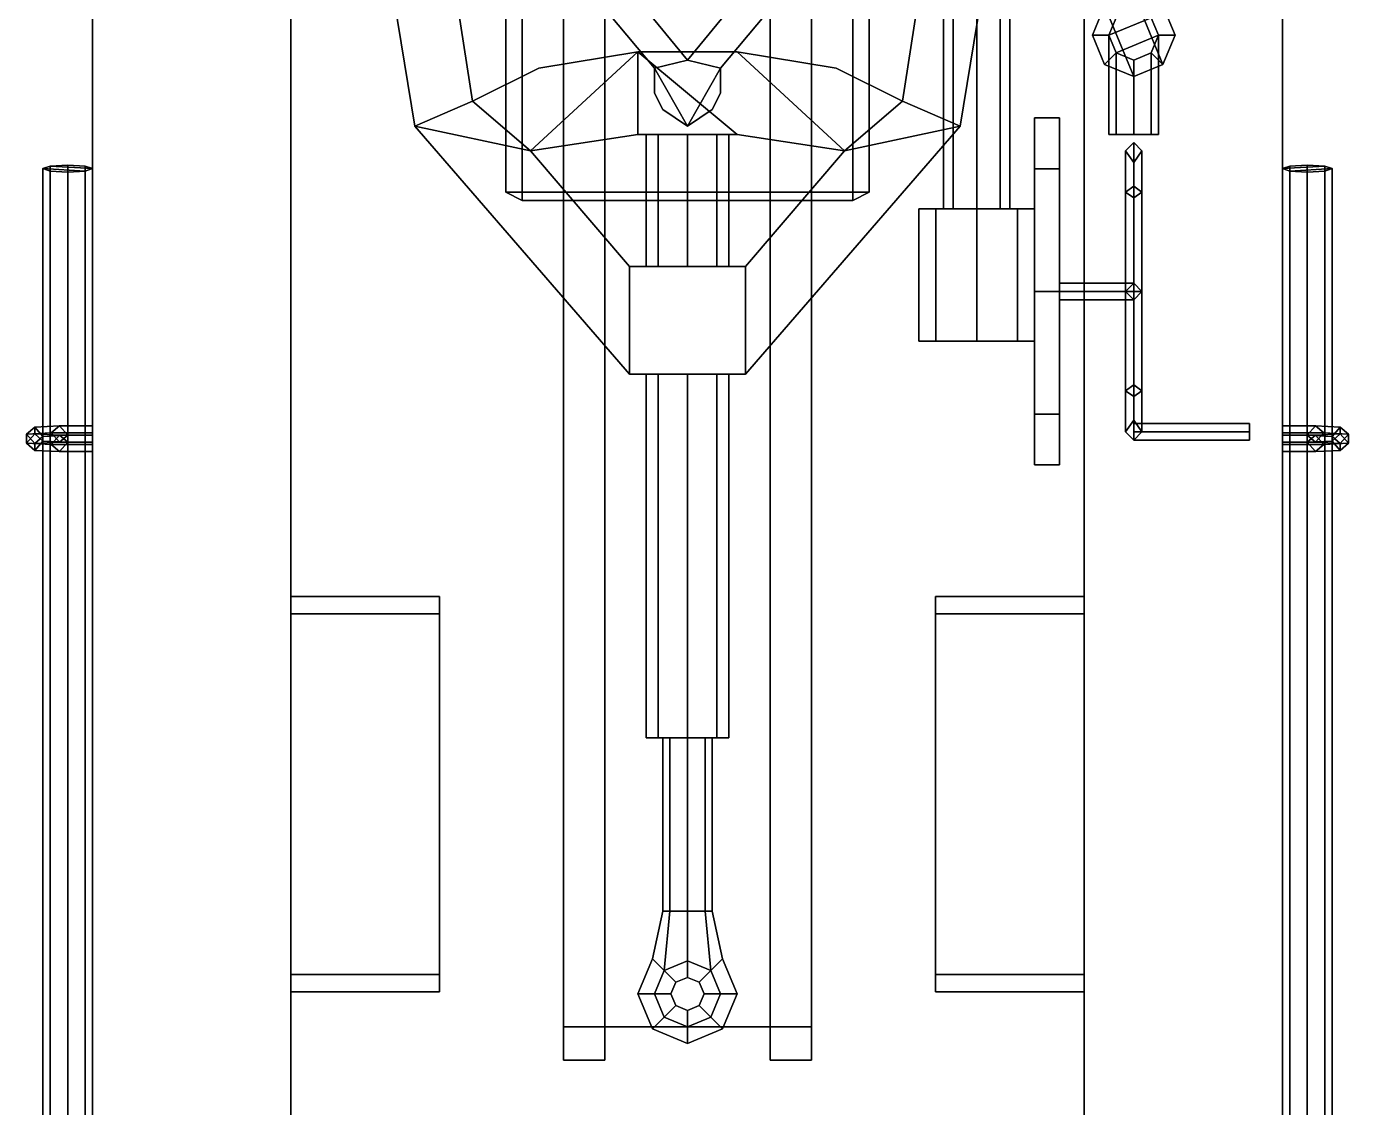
# Model space of a CAD drawing. Header units: millimetres. Extents: x -1.4 to 1.4, y -4.7 to 34.3.
# Drawn here: x -0.8 to 0.8, y -2.298 to -0.989 of the extents above; entities that cross this region are included whole.
import ezdxf

# ---------------------------------------------------------------- set-up
doc = ezdxf.new("R2010")
doc.units = ezdxf.units.MM
for name, color, linetype in [('barrel', 1, 'Continuous'), ('limber', 2, 'Continuous'), ('sleeve', 5, 'Continuous'), ('trail1', 6, 'Continuous'), ('trail2', 6, 'Continuous'), ('turret', 2, 'Continuous')]:
    doc.layers.add(name, color=color, linetype=linetype)

msp = doc.modelspace()

# ---------------------------------------------------------------- linework, layer by layer
at = {"layer": 'barrel'}
for points in [[(-0.22, -0.79, 1.35), (-0.22, -1.19, 1.35), (-0.22, -1.19, 1.71), (-0.22, -0.79, 1.71)], [(-0.2, -0.79, 1.33), (-0.2, -1.19, 1.33), (-0.22, -1.19, 1.35), (-0.22, -0.79, 1.35)], [(-0.22, -0.79, 1.71), (-0.22, -1.19, 1.71), (-0.2, -1.19, 1.73), (-0.2, -0.79, 1.73)], [(0.2, -0.79, 1.33), (0.2, -1.19, 1.33), (-0.2, -1.19, 1.33), (-0.2, -0.79, 1.33)], [(-0.2, -0.79, 1.73), (-0.2, -1.19, 1.73), (0.2, -1.19, 1.73), (0.2, -0.79, 1.73)], [(0.22, -0.79, 1.35), (0.22, -1.19, 1.35), (0.2, -1.19, 1.33), (0.2, -0.79, 1.33)], [(0.2, -0.79, 1.73), (0.2, -1.19, 1.73), (0.22, -1.19, 1.71), (0.22, -0.79, 1.71)], [(0.22, -0.79, 1.71), (0.22, -1.19, 1.71), (0.22, -1.19, 1.35), (0.22, -0.79, 1.35)], [(-0.22, -1.19, 1.71), (-0.2, -1.2, 1.71), (-0.2, -1.19, 1.73)], [(-0.22, -1.19, 1.71), (-0.22, -1.19, 1.35), (-0.2, -1.2, 1.35), (-0.2, -1.2, 1.71)], [(-0.22, -1.19, 1.35), (-0.2, -1.19, 1.33), (-0.2, -1.19, 1.33), (-0.2, -1.2, 1.35)], [(0.2, -1.19, 1.33), (0.2, -1.2, 1.35), (-0.2, -1.2, 1.35), (-0.2, -1.19, 1.33)], [(-0.2, -1.19, 1.73), (-0.2, -1.2, 1.71), (0.2, -1.2, 1.71), (0.2, -1.19, 1.73)], [(-0.2, -1.2, 1.71), (-0.2, -1.2, 1.35), (0.2, -1.2, 1.35), (0.2, -1.2, 1.71)], [(0.2, -1.2, 1.71), (0.2, -1.2, 1.35), (0.22, -1.19, 1.35), (0.22, -1.19, 1.71)], [(0.2, -1.2, 1.35), (0.2, -1.19, 1.33), (0.2, -1.19, 1.33), (0.22, -1.19, 1.35)], [(0.2, -1.19, 1.73), (0.2, -1.2, 1.71), (0.22, -1.19, 1.71), (0.2, -1.19, 1.73)]]:
    msp.add_3dface(points, dxfattribs=at)
at = {"layer": 'limber'}
for points in [[(-0.33, -1.11, 0.85), (-0.33, -1.11, 1), (-0.43, -0.5, 1), (-0.43, -0.5, 0.85)], [(-0.43, -0.5, 1), (-0.33, -1.11, 1), (-0.26, -1.08, 1), (-0.35, -0.5, 1)], [(-0.35, -0.5, 0.85), (-0.26, -1.08, 0.85), (-0.33, -1.11, 0.85), (-0.43, -0.5, 0.85)], [(-0.35, -0.5, 1), (-0.26, -1.08, 1), (-0.26, -1.08, 0.85), (-0.35, -0.5, 0.85)], [(0.35, -0.5, 1), (0.26, -1.08, 1), (0.33, -1.11, 1), (0.43, -0.5, 1)], [(0.43, -0.5, 0.85), (0.33, -1.11, 0.85), (0.26, -1.08, 0.85), (0.35, -0.5, 0.85)], [(0.35, -0.5, 0.85), (0.26, -1.08, 0.85), (0.26, -1.08, 1), (0.35, -0.5, 1)], [(0.33, -1.11, 1), (0.33, -1.11, 0.85), (0.43, -0.5, 0.85), (0.43, -0.5, 1)], [(-0.37, -0.58, 1), (0, -1.03, 1), (-0.04, -1.04, 1), (-0.4, -0.61, 1)], [(-0.4, -0.61, 1.05), (-0.04, -1.04, 1.05), (0, -1.03, 1.05), (-0.37, -0.58, 1.05)], [(-0.37, -0.58, 1.05), (0, -1.03, 1.05), (0, -1.03, 1), (-0.37, -0.58, 1)], [(0.37, -0.58, 1.05), (0, -1.03, 1.05), (0.04, -1.04, 1.05), (0.4, -0.61, 1.05)], [(0.37, -0.58, 1), (0, -1.03, 1), (0, -1.03, 1.05), (0.37, -0.58, 1.05)], [(0.4, -0.61, 1), (0.04, -1.04, 1), (0, -1.03, 1), (0.37, -0.58, 1)], [(-0.04, -1.04, 1), (-0.04, -1.04, 1.05), (-0.4, -0.61, 1.05), (-0.4, -0.61, 1)], [(0.04, -1.04, 1.05), (0.04, -1.04, 1), (0.4, -0.61, 1), (0.4, -0.61, 1.05)], [(-0.26, -1.08, 1), (-0.19, -1.14, 1), (-0.06, -1.02, 1), (-0.18, -1.04, 1)], [(-0.18, -1.04, 0.85), (-0.06, -1.02, 0.85), (-0.19, -1.14, 0.85), (-0.26, -1.08, 0.85)], [(-0.06, -1.02, 0.85), (-0.06, -1.02, 1), (-0.19, -1.14, 1), (-0.19, -1.14, 0.85)], [(-0.06, -1.02, 0.85), (-0.06, -1.12, 0.85), (-0.06, -1.12, 0.85), (-0.19, -1.14, 0.85)], [(-0.19, -1.14, 1), (-0.06, -1.12, 1), (-0.06, -1.12, 1), (-0.06, -1.02, 1)], [(-0.19, -1.14, 0.85), (-0.19, -1.14, 1), (-0.06, -1.02, 1), (-0.06, -1.02, 0.85)], [(-0.18, -1.04, 1), (-0.06, -1.02, 1), (-0.06, -1.02, 0.85), (-0.18, -1.04, 0.85)], [(0.06, -1.02, 1), (-0.06, -1.02, 1), (0.06, -1.12, 1), (0.19, -1.14, 1)], [(0.19, -1.14, 0.85), (0.06, -1.12, 0.85), (-0.06, -1.02, 0.85), (0.06, -1.02, 0.85)], [(0.06, -1.02, 0.85), (-0.06, -1.02, 0.85), (-0.06, -1.02, 1), (0.06, -1.02, 1)], [(-0.06, -1.02, 1), (-0.06, -1.02, 0.85), (0.06, -1.12, 0.85), (0.06, -1.12, 1)], [(0.06, -1.12, 1), (0.06, -1.12, 0.85), (-0.06, -1.02, 0.85), (-0.06, -1.02, 1)], [(0.06, -1.12, 0.85), (-0.06, -1.12, 0.85), (-0.06, -1.02, 0.85)], [(-0.06, -1.02, 1), (-0.06, -1.02, 1), (-0.06, -1.12, 1), (0.06, -1.12, 1)], [(0.19, -1.14, 1), (0.19, -1.14, 0.85), (0.06, -1.02, 0.85), (0.06, -1.02, 1)], [(0.18, -1.04, 1), (0.06, -1.02, 1), (0.19, -1.14, 1), (0.26, -1.08, 1)], [(0.06, -1.02, 1), (0.06, -1.02, 0.85), (0.19, -1.14, 0.85), (0.19, -1.14, 1)], [(0.26, -1.08, 0.85), (0.19, -1.14, 0.85), (0.06, -1.02, 0.85), (0.18, -1.04, 0.85)], [(0.18, -1.04, 0.85), (0.06, -1.02, 0.85), (0.06, -1.02, 1), (0.18, -1.04, 1)], [(-0.04, -1.04, 1.05), (0, -1.11, 1.05), (0.04, -1.04, 1.05), (0, -1.03, 1.05)], [(-0.26, -1.08, 0.85), (-0.26, -1.08, 1), (-0.18, -1.04, 1), (-0.18, -1.04, 0.85)], [(-0.04, -1.07, 1), (-0.04, -1.07, 1.05), (-0.04, -1.04, 1.05), (-0.04, -1.04, 1)], [(-0.04, -1.07, 1.05), (-0.03, -1.09, 1.05), (0, -1.11, 1.05), (-0.04, -1.04, 1.05)], [(0.04, -1.04, 1.05), (0, -1.11, 1.05), (0.03, -1.09, 1.05), (0.04, -1.07, 1.05)], [(0.04, -1.07, 1.05), (0.04, -1.07, 1), (0.04, -1.04, 1), (0.04, -1.04, 1.05)], [(0.26, -1.08, 1), (0.26, -1.08, 0.85), (0.18, -1.04, 0.85), (0.18, -1.04, 1)], [(-0.03, -1.09, 1), (-0.03, -1.09, 1.05), (-0.04, -1.07, 1.05), (-0.04, -1.07, 1)], [(0.03, -1.09, 1.05), (0.03, -1.09, 1), (0.04, -1.07, 1), (0.04, -1.07, 1.05)], [(-0.26, -1.08, 0.85), (-0.26, -1.08, 1), (-0.33, -1.11, 1), (-0.33, -1.11, 0.85)], [(-0.33, -1.11, 0.85), (-0.33, -1.11, 1), (-0.26, -1.08, 1), (-0.26, -1.08, 0.85)], [(-0.26, -1.08, 0.85), (-0.19, -1.14, 0.85), (-0.33, -1.11, 0.85)], [(-0.33, -1.11, 1), (-0.33, -1.11, 1), (-0.19, -1.14, 1), (-0.26, -1.08, 1)], [(0.26, -1.08, 1), (0.19, -1.14, 1), (0.33, -1.11, 1)], [(0.33, -1.11, 0.85), (0.33, -1.11, 0.85), (0.19, -1.14, 0.85), (0.26, -1.08, 0.85)], [(0, -1.11, 1), (0, -1.11, 1.05), (-0.03, -1.09, 1.05), (-0.03, -1.09, 1)], [(0, -1.11, 1.05), (0, -1.11, 1), (0.03, -1.09, 1), (0.03, -1.09, 1.05)], [(-0.19, -1.14, 0.85), (-0.07, -1.28, 0.85), (-0.07, -1.41, 0.85), (-0.33, -1.11, 0.85)], [(-0.33, -1.11, 1), (-0.07, -1.41, 1), (-0.07, -1.28, 1), (-0.19, -1.14, 1)], [(-0.07, -1.41, 0.85), (-0.07, -1.41, 1), (-0.33, -1.11, 1), (-0.33, -1.11, 0.85)], [(0.33, -1.11, 0.85), (0.07, -1.41, 0.85), (0.07, -1.28, 0.85), (0.19, -1.14, 0.85)], [(0.07, -1.41, 1), (0.07, -1.41, 0.85), (0.33, -1.11, 0.85), (0.33, -1.11, 1)], [(0.19, -1.14, 1), (0.07, -1.28, 1), (0.07, -1.41, 1), (0.33, -1.11, 1)], [(-0.06, -1.12, 0.85), (-0.06, -1.12, 1), (-0.19, -1.14, 1), (-0.19, -1.14, 0.85)], [(-0.06, -1.12, 1), (-0.06, -1.12, 0.85), (0.06, -1.12, 0.85), (0.06, -1.12, 1)], [(-0.0354, -1.12, 0.9654), (-0.05, -1.12, 0.93), (-0.05, -1.28, 0.93), (-0.0354, -1.28, 0.9654)], [(-0.05, -1.12, 0.93), (-0.0354, -1.12, 0.8946), (-0.0354, -1.28, 0.8946), (-0.05, -1.28, 0.93)], [(0, -1.12, 0.98), (-0.0354, -1.12, 0.9654), (-0.0354, -1.28, 0.9654), (0, -1.28, 0.98)], [(-0.0354, -1.12, 0.8946), (0, -1.12, 0.88), (0, -1.28, 0.88), (-0.0354, -1.28, 0.8946)], [(0, -1.12, 0.88), (0.0354, -1.12, 0.8946), (0.0354, -1.28, 0.8946), (0, -1.28, 0.88)], [(0.0354, -1.12, 0.9654), (0, -1.12, 0.98), (0, -1.28, 0.98), (0.0354, -1.28, 0.9654)], [(0.0354, -1.12, 0.8946), (0.05, -1.12, 0.93), (0.05, -1.28, 0.93), (0.0354, -1.28, 0.8946)], [(0.05, -1.12, 0.93), (0.0354, -1.12, 0.9654), (0.0354, -1.28, 0.9654), (0.05, -1.28, 0.93)], [(0.06, -1.12, 1), (0.06, -1.12, 0.85), (0.19, -1.14, 0.85), (0.19, -1.14, 1)], [(-0.19, -1.14, 1), (-0.07, -1.28, 1), (-0.07, -1.28, 0.85), (-0.19, -1.14, 0.85)], [(0.19, -1.14, 0.85), (0.07, -1.28, 0.85), (0.07, -1.28, 1), (0.19, -1.14, 1)], [(-0.07, -1.41, 1), (0.07, -1.41, 1), (0.07, -1.28, 1), (-0.07, -1.28, 1)], [(-0.07, -1.28, 1), (0.07, -1.28, 1), (0.07, -1.28, 0.85), (-0.07, -1.28, 0.85)], [(-0.07, -1.28, 0.85), (0.07, -1.28, 0.85), (0.07, -1.41, 0.85), (-0.07, -1.41, 0.85)], [(0.07, -1.41, 0.85), (0.07, -1.41, 1), (-0.07, -1.41, 1), (-0.07, -1.41, 0.85)], [(-0.0354, -1.41, 0.9654), (-0.05, -1.41, 0.93), (-0.05, -1.85, 0.93), (-0.0354, -1.85, 0.9654)], [(-0.05, -1.41, 0.93), (-0.0354, -1.41, 0.8946), (-0.0354, -1.85, 0.8946), (-0.05, -1.85, 0.93)], [(0, -1.41, 0.98), (-0.0354, -1.41, 0.9654), (-0.0354, -1.85, 0.9654), (0, -1.85, 0.98)], [(-0.0354, -1.41, 0.8946), (0, -1.41, 0.88), (0, -1.85, 0.88), (-0.0354, -1.85, 0.8946)], [(0, -1.41, 0.88), (0.0354, -1.41, 0.8946), (0.0354, -1.85, 0.8946), (0, -1.85, 0.88)], [(0.0354, -1.41, 0.9654), (0, -1.41, 0.98), (0, -1.85, 0.98), (0.0354, -1.85, 0.9654)], [(0.0354, -1.41, 0.8946), (0.05, -1.41, 0.93), (0.05, -1.85, 0.93), (0.0354, -1.85, 0.8946)], [(0.05, -1.41, 0.93), (0.0354, -1.41, 0.9654), (0.0354, -1.85, 0.9654), (0.05, -1.85, 0.93)], [(-0.0212, -1.85, 0.9512), (-0.03, -1.85, 0.93), (-0.03, -2.06, 0.93), (-0.0212, -2.06, 0.9512)], [(-0.03, -1.85, 0.93), (-0.0212, -1.85, 0.9088), (-0.0212, -2.06, 0.9088), (-0.03, -2.06, 0.93)], [(0, -1.85, 0.96), (-0.0212, -1.85, 0.9512), (-0.0212, -2.06, 0.9512), (0, -2.06, 0.96)], [(-0.0212, -1.85, 0.9088), (0, -1.85, 0.9), (0, -2.06, 0.9), (-0.0212, -2.06, 0.9088)], [(0, -1.85, 0.9), (0.0212, -1.85, 0.9088), (0.0212, -2.06, 0.9088), (0, -2.06, 0.9)], [(0.0212, -1.85, 0.9512), (0, -1.85, 0.96), (0, -2.06, 0.96), (0.0212, -2.06, 0.9512)], [(0.0212, -1.85, 0.9088), (0.03, -1.85, 0.93), (0.03, -2.06, 0.93), (0.0212, -2.06, 0.9088)], [(0.03, -1.85, 0.93), (0.0212, -1.85, 0.9512), (0.0212, -2.06, 0.9512), (0.03, -2.06, 0.93)], [(-0.03, -2.06, 0.93), (-0.0212, -2.06, 0.9088), (-0.0283, -2.1317, 0.91), (-0.0424, -2.1176, 0.93)], [(-0.0212, -2.06, 0.9512), (-0.03, -2.06, 0.93), (-0.0424, -2.1176, 0.93), (-0.0283, -2.1317, 0.95)], [(-0.0212, -2.06, 0.9088), (0, -2.06, 0.9), (0, -2.12, 0.91), (-0.0283, -2.1317, 0.91)], [(-0.0283, -2.1317, 0.95), (0, -2.12, 0.95), (0, -2.06, 0.96), (-0.0212, -2.06, 0.9512)], [(0, -2.06, 0.9), (0.0212, -2.06, 0.9088), (0.0283, -2.1317, 0.91), (0, -2.12, 0.91)], [(0, -2.12, 0.95), (0.0283, -2.1317, 0.95), (0.0212, -2.06, 0.9512), (0, -2.06, 0.96)], [(0.0424, -2.1176, 0.93), (0.0283, -2.1317, 0.91), (0.0212, -2.06, 0.9088), (0.03, -2.06, 0.93)], [(0.0283, -2.1317, 0.95), (0.0424, -2.1176, 0.93), (0.03, -2.06, 0.93), (0.0212, -2.06, 0.9512)], [(-0.0283, -2.1317, 0.95), (-0.0424, -2.1176, 0.93), (-0.06, -2.16, 0.93), (-0.04, -2.16, 0.95)], [(-0.0424, -2.1176, 0.93), (-0.0283, -2.1317, 0.91), (-0.04, -2.16, 0.91), (-0.06, -2.16, 0.93)], [(0, -2.12, 0.91), (0, -2.14, 0.93), (-0.0141, -2.1459, 0.93), (-0.0283, -2.1317, 0.91)], [(0, -2.14, 0.93), (0, -2.12, 0.95), (-0.0283, -2.1317, 0.95), (-0.0141, -2.1459, 0.93)], [(0.0283, -2.1317, 0.91), (0.0141, -2.1459, 0.93), (0, -2.14, 0.93), (0, -2.12, 0.91)], [(0.0141, -2.1459, 0.93), (0.0283, -2.1317, 0.95), (0, -2.12, 0.95), (0, -2.14, 0.93)], [(0.04, -2.16, 0.95), (0.06, -2.16, 0.93), (0.0424, -2.1176, 0.93), (0.0283, -2.1317, 0.95)], [(0.06, -2.16, 0.93), (0.04, -2.16, 0.91), (0.0283, -2.1317, 0.91), (0.0424, -2.1176, 0.93)], [(-0.0283, -2.1317, 0.91), (-0.0141, -2.1459, 0.93), (-0.02, -2.16, 0.93), (-0.04, -2.16, 0.91)], [(-0.0141, -2.1459, 0.93), (-0.0283, -2.1317, 0.95), (-0.04, -2.16, 0.95), (-0.02, -2.16, 0.93)], [(0.04, -2.16, 0.91), (0.02, -2.16, 0.93), (0.0141, -2.1459, 0.93), (0.0283, -2.1317, 0.91)], [(0.02, -2.16, 0.93), (0.04, -2.16, 0.95), (0.0283, -2.1317, 0.95), (0.0141, -2.1459, 0.93)], [(-0.04, -2.16, 0.95), (-0.06, -2.16, 0.93), (-0.0424, -2.2024, 0.93), (-0.0283, -2.1883, 0.95)], [(-0.06, -2.16, 0.93), (-0.04, -2.16, 0.91), (-0.0283, -2.1883, 0.91), (-0.0424, -2.2024, 0.93)], [(-0.04, -2.16, 0.91), (-0.02, -2.16, 0.93), (-0.0141, -2.1741, 0.93), (-0.0283, -2.1883, 0.91)], [(-0.02, -2.16, 0.93), (-0.04, -2.16, 0.95), (-0.0283, -2.1883, 0.95), (-0.0141, -2.1741, 0.93)], [(0.0283, -2.1883, 0.91), (0.0141, -2.1741, 0.93), (0.02, -2.16, 0.93), (0.04, -2.16, 0.91)], [(0.0141, -2.1741, 0.93), (0.0283, -2.1883, 0.95), (0.04, -2.16, 0.95), (0.02, -2.16, 0.93)], [(0.0283, -2.1883, 0.95), (0.0424, -2.2024, 0.93), (0.06, -2.16, 0.93), (0.04, -2.16, 0.95)], [(0.0424, -2.2024, 0.93), (0.0283, -2.1883, 0.91), (0.04, -2.16, 0.91), (0.06, -2.16, 0.93)], [(-0.0283, -2.1883, 0.91), (-0.0141, -2.1741, 0.93), (0, -2.18, 0.93), (0, -2.2, 0.91)], [(-0.0141, -2.1741, 0.93), (-0.0283, -2.1883, 0.95), (0, -2.2, 0.95), (0, -2.18, 0.93)], [(0, -2.2, 0.91), (0, -2.18, 0.93), (0.0141, -2.1741, 0.93), (0.0283, -2.1883, 0.91)], [(0, -2.18, 0.93), (0, -2.2, 0.95), (0.0283, -2.1883, 0.95), (0.0141, -2.1741, 0.93)], [(-0.0283, -2.1883, 0.95), (-0.0424, -2.2024, 0.93), (0, -2.22, 0.93), (0, -2.2, 0.95)], [(-0.0424, -2.2024, 0.93), (-0.0283, -2.1883, 0.91), (0, -2.2, 0.91), (0, -2.22, 0.93)], [(0, -2.2, 0.95), (0, -2.22, 0.93), (0.0424, -2.2024, 0.93), (0.0283, -2.1883, 0.95)], [(0, -2.22, 0.93), (0, -2.2, 0.91), (0.0283, -2.1883, 0.91), (0.0424, -2.2024, 0.93)]]:
    msp.add_3dface(points, dxfattribs=at)
at = {"layer": 'sleeve'}
for points in [[(-0.15, -0.47, 1.06), (-0.15, -2.2, 1.06), (-0.15, -2.2, 1.11), (-0.15, -0.47, 1.11)], [(0.15, -0.47, 1.06), (0.15, -2.2, 1.06), (-0.15, -2.2, 1.06), (-0.15, -0.47, 1.06)], [(-0.15, -0.47, 1.11), (-0.15, -2.2, 1.11), (-0.15, -2.24, 1.24), (-0.15, -0.47, 1.29)], [(-0.15, -0.47, 1.29), (-0.15, -2.24, 1.24), (-0.15, -2.24, 1.29), (-0.15, -0.47, 1.29)], [(-0.15, -2.24, 1.29), (-0.1, -2.24, 1.29), (-0.1, -0.47, 1.29), (-0.15, -0.47, 1.29)], [(-0.1, -0.47, 1.11), (-0.1, -2.2, 1.11), (0.1, -2.2, 1.11), (0.1, -0.47, 1.11)], [(-0.1, -0.47, 1.29), (-0.1, -2.24, 1.24), (-0.1, -2.2, 1.11), (-0.1, -0.47, 1.11)], [(-0.1, -0.47, 1.29), (-0.1, -2.24, 1.29), (-0.1, -2.24, 1.24), (-0.1, -0.47, 1.29)], [(0.1, -2.24, 1.29), (0.15, -2.24, 1.29), (0.15, -0.47, 1.29), (0.1, -0.47, 1.29)], [(0.1, -0.47, 1.29), (0.1, -2.24, 1.24), (0.1, -2.24, 1.29), (0.1, -0.47, 1.29)], [(0.1, -0.47, 1.11), (0.1, -2.2, 1.11), (0.1, -2.24, 1.24), (0.1, -0.47, 1.29)], [(0.15, -2.2, 1.11), (0.15, -2.2, 1.06), (0.15, -0.47, 1.06), (0.15, -0.47, 1.11)], [(0.15, -0.47, 1.29), (0.15, -2.24, 1.29), (0.15, -2.24, 1.24), (0.15, -0.47, 1.29)], [(0.15, -0.47, 1.29), (0.15, -2.24, 1.24), (0.15, -2.2, 1.11), (0.15, -0.47, 1.11)], [(-0.15, -2.2, 1.11), (-0.15, -2.2, 1.06), (0.15, -2.2, 1.06), (0.15, -2.2, 1.11)], [(-0.15, -2.2, 1.11), (-0.1, -2.2, 1.11), (-0.1, -2.24, 1.24), (-0.15, -2.24, 1.24)], [(0.1, -2.2, 1.11), (0.15, -2.2, 1.11), (0.15, -2.24, 1.24), (0.1, -2.24, 1.24)], [(-0.15, -2.24, 1.24), (-0.1, -2.24, 1.24), (-0.1, -2.24, 1.29), (-0.15, -2.24, 1.29)], [(0.1, -2.24, 1.24), (0.15, -2.24, 1.24), (0.15, -2.24, 1.29), (0.1, -2.24, 1.29)]]:
    msp.add_3dface(points, dxfattribs=at)
at = {"layer": 'trail1'}
for points in [[(0.48, -0.5, 0.4), (0.48, -4.11, -0.02), (0.48, -4.11, 0.21), (0.48, -0.5, 0.91)], [(0.72, -0.5, 0.4), (0.72, -4.11, -0.02), (0.48, -4.11, -0.02), (0.48, -0.5, 0.4)], [(0.48, -0.5, 0.91), (0.48, -4.11, 0.21), (0.72, -4.11, 0.21), (0.72, -0.5, 0.91)], [(0.72, -4.11, 0.21), (0.72, -4.11, -0.02), (0.72, -0.5, 0.4), (0.72, -0.5, 0.91)], [(0.75, -1.1572, 0.4965), (0.7288, -1.1585, 0.5052), (0.72, -1.1614, 0.5262), (0.7712, -1.1585, 0.5052)], [(0.72, -1.1614, 0.5262), (0.7288, -1.1585, 0.5052), (0.7288, -3.337, 0.199), (0.72, -3.34, 0.22)], [(0.7712, -1.1585, 0.5052), (0.72, -1.1614, 0.5262), (0.7288, -1.1644, 0.5472), (0.78, -1.1614, 0.5262)], [(0.7288, -1.1644, 0.5472), (0.72, -1.1614, 0.5262), (0.72, -3.34, 0.22), (0.7288, -3.343, 0.241)], [(0.7288, -1.1585, 0.5052), (0.75, -1.1572, 0.4965), (0.75, -3.3358, 0.1903), (0.7288, -3.337, 0.199)], [(0.78, -1.1614, 0.5262), (0.7288, -1.1644, 0.5472), (0.75, -1.1656, 0.5559), (0.7712, -1.1644, 0.5472)], [(0.75, -1.1656, 0.5559), (0.7288, -1.1644, 0.5472), (0.7288, -3.343, 0.241), (0.75, -3.3442, 0.2497)], [(0.75, -1.1572, 0.4965), (0.7712, -1.1585, 0.5052), (0.7712, -3.337, 0.199), (0.75, -3.3358, 0.1903)], [(0.7712, -1.1644, 0.5472), (0.75, -1.1656, 0.5559), (0.75, -3.3442, 0.2497), (0.7712, -3.343, 0.241)], [(0.7712, -1.1585, 0.5052), (0.78, -1.1614, 0.5262), (0.78, -3.34, 0.22), (0.7712, -3.337, 0.199)], [(0.78, -1.1614, 0.5262), (0.7712, -1.1644, 0.5472), (0.7712, -3.343, 0.241), (0.78, -3.34, 0.22)], [(0.76, -1.4727, 0.442), (0.77, -1.4812, 0.4307), (0.72, -1.4812, 0.4307), (0.72, -1.4727, 0.442)], [(0.75, -1.484, 0.4505), (0.76, -1.4727, 0.442), (0.72, -1.4727, 0.442), (0.72, -1.484, 0.4505)], [(0.77, -1.4812, 0.4307), (0.76, -1.4925, 0.4393), (0.72, -1.4925, 0.4393), (0.72, -1.4812, 0.4307)], [(0.77, -1.4952, 0.5298), (0.76, -1.4839, 0.5213), (0.72, -1.4839, 0.5213), (0.72, -1.4952, 0.5298)], [(0.76, -1.4839, 0.5213), (0.75, -1.4924, 0.51), (0.72, -1.4924, 0.51), (0.72, -1.4839, 0.5213)], [(0.76, -1.4925, 0.4393), (0.75, -1.484, 0.4505), (0.72, -1.484, 0.4505), (0.72, -1.4925, 0.4393)], [(0.76, -1.4727, 0.442), (0.75, -1.484, 0.4505), (0.78, -1.4854, 0.4604), (0.79, -1.4741, 0.4519)], [(0.75, -1.4924, 0.51), (0.76, -1.4839, 0.5213), (0.79, -1.4825, 0.5114), (0.78, -1.491, 0.5001)], [(0.75, -1.484, 0.4505), (0.76, -1.4925, 0.4393), (0.79, -1.4939, 0.4492), (0.78, -1.4854, 0.4604)], [(0.77, -1.4812, 0.4307), (0.76, -1.4727, 0.442), (0.79, -1.4741, 0.4519), (0.8, -1.4826, 0.4406)], [(0.76, -1.4925, 0.4393), (0.77, -1.4812, 0.4307), (0.8, -1.4826, 0.4406), (0.79, -1.4939, 0.4492)], [(0.76, -1.4839, 0.5213), (0.77, -1.4952, 0.5298), (0.8, -1.4938, 0.5199), (0.79, -1.4825, 0.5114)], [(0.78, -1.491, 0.5001), (0.79, -1.4825, 0.5114), (0.79, -1.4741, 0.4519), (0.78, -1.4854, 0.4604)], [(0.79, -1.5023, 0.5086), (0.78, -1.491, 0.5001), (0.78, -1.4854, 0.4604), (0.79, -1.4939, 0.4492)], [(0.79, -1.4825, 0.5114), (0.8, -1.4938, 0.5199), (0.8, -1.4826, 0.4406), (0.79, -1.4741, 0.4519)], [(0.8, -1.4938, 0.5199), (0.79, -1.5023, 0.5086), (0.79, -1.4939, 0.4492), (0.8, -1.4826, 0.4406)], [(0.75, -1.4924, 0.51), (0.76, -1.5037, 0.5185), (0.72, -1.5037, 0.5185), (0.72, -1.4924, 0.51)], [(0.76, -1.5037, 0.5185), (0.77, -1.4952, 0.5298), (0.72, -1.4952, 0.5298), (0.72, -1.5037, 0.5185)], [(0.76, -1.5037, 0.5185), (0.75, -1.4924, 0.51), (0.78, -1.491, 0.5001), (0.79, -1.5023, 0.5086)], [(0.77, -1.4952, 0.5298), (0.76, -1.5037, 0.5185), (0.79, -1.5023, 0.5086), (0.8, -1.4938, 0.5199)], [(0.3, -1.6791, 0.3311), (0.3, -2.1366, 0.283), (0.3, -2.1575, 0.4819), (0.3, -1.7, 0.53)], [(0.48, -1.7, 0.53), (0.48, -1.6791, 0.3311), (0.3, -1.6791, 0.3311), (0.3, -1.7, 0.53)], [(0.48, -1.6791, 0.3311), (0.48, -2.1366, 0.283), (0.3, -2.1366, 0.283), (0.3, -1.6791, 0.3311)], [(0.3, -1.7, 0.53), (0.3, -2.1575, 0.4819), (0.48, -2.1575, 0.4819), (0.48, -1.7, 0.53)], [(0.3, -2.1575, 0.4819), (0.3, -2.1366, 0.283), (0.48, -2.1366, 0.283), (0.48, -2.1575, 0.4819)]]:
    msp.add_3dface(points, dxfattribs=at)
at = {"layer": 'trail2'}
for points in [[(-0.48, -0.5, 0.91), (-0.48, -4.11, 0.21), (-0.72, -4.11, 0.21), (-0.72, -0.5, 0.91)], [(-0.72, -0.5, 0.4), (-0.72, -4.11, -0.02), (-0.48, -4.11, -0.02), (-0.48, -0.5, 0.4)], [(-0.72, -4.11, 0.21), (-0.72, -4.11, -0.02), (-0.72, -0.5, 0.4), (-0.72, -0.5, 0.91)], [(-0.48, -0.5, 0.4), (-0.48, -4.11, -0.02), (-0.48, -4.11, 0.21), (-0.48, -0.5, 0.91)], [(-0.7712, -1.1585, 0.5052), (-0.78, -1.1614, 0.5262), (-0.78, -3.34, 0.22), (-0.7712, -3.337, 0.199)], [(-0.7712, -1.1585, 0.5052), (-0.72, -1.1614, 0.5262), (-0.7288, -1.1644, 0.5472), (-0.78, -1.1614, 0.5262)], [(-0.78, -1.1614, 0.5262), (-0.7712, -1.1644, 0.5472), (-0.7712, -3.343, 0.241), (-0.78, -3.34, 0.22)], [(-0.78, -1.1614, 0.5262), (-0.7288, -1.1644, 0.5472), (-0.75, -1.1656, 0.5559), (-0.7712, -1.1644, 0.5472)], [(-0.75, -1.1572, 0.4965), (-0.7712, -1.1585, 0.5052), (-0.7712, -3.337, 0.199), (-0.75, -3.3358, 0.1903)], [(-0.75, -1.1572, 0.4965), (-0.7288, -1.1585, 0.5052), (-0.72, -1.1614, 0.5262), (-0.7712, -1.1585, 0.5052)], [(-0.7712, -1.1644, 0.5472), (-0.75, -1.1656, 0.5559), (-0.75, -3.3442, 0.2497), (-0.7712, -3.343, 0.241)], [(-0.7288, -1.1585, 0.5052), (-0.75, -1.1572, 0.4965), (-0.75, -3.3358, 0.1903), (-0.7288, -3.337, 0.199)], [(-0.75, -1.1656, 0.5559), (-0.7288, -1.1644, 0.5472), (-0.7288, -3.343, 0.241), (-0.75, -3.3442, 0.2497)], [(-0.72, -1.1614, 0.5262), (-0.7288, -1.1585, 0.5052), (-0.7288, -3.337, 0.199), (-0.72, -3.34, 0.22)], [(-0.7288, -1.1644, 0.5472), (-0.72, -1.1614, 0.5262), (-0.72, -3.34, 0.22), (-0.7288, -3.343, 0.241)], [(-0.77, -1.4812, 0.4307), (-0.76, -1.4727, 0.442), (-0.79, -1.4741, 0.4519), (-0.8, -1.4826, 0.4406)], [(-0.79, -1.4825, 0.5114), (-0.8, -1.4938, 0.5199), (-0.8, -1.4826, 0.4406), (-0.79, -1.4741, 0.4519)], [(-0.76, -1.4925, 0.4393), (-0.77, -1.4812, 0.4307), (-0.8, -1.4826, 0.4406), (-0.79, -1.4939, 0.4492)], [(-0.76, -1.4839, 0.5213), (-0.77, -1.4952, 0.5298), (-0.8, -1.4938, 0.5199), (-0.79, -1.4825, 0.5114)], [(-0.8, -1.4938, 0.5199), (-0.79, -1.5023, 0.5086), (-0.79, -1.4939, 0.4492), (-0.8, -1.4826, 0.4406)], [(-0.76, -1.4727, 0.442), (-0.75, -1.484, 0.4505), (-0.78, -1.4854, 0.4604), (-0.79, -1.4741, 0.4519)], [(-0.78, -1.491, 0.5001), (-0.79, -1.4825, 0.5114), (-0.79, -1.4741, 0.4519), (-0.78, -1.4854, 0.4604)], [(-0.75, -1.4924, 0.51), (-0.76, -1.4839, 0.5213), (-0.79, -1.4825, 0.5114), (-0.78, -1.491, 0.5001)], [(-0.75, -1.484, 0.4505), (-0.76, -1.4925, 0.4393), (-0.79, -1.4939, 0.4492), (-0.78, -1.4854, 0.4604)], [(-0.79, -1.5023, 0.5086), (-0.78, -1.491, 0.5001), (-0.78, -1.4854, 0.4604), (-0.79, -1.4939, 0.4492)], [(-0.76, -1.4727, 0.442), (-0.77, -1.4812, 0.4307), (-0.72, -1.4812, 0.4307), (-0.72, -1.4727, 0.442)], [(-0.77, -1.4812, 0.4307), (-0.76, -1.4925, 0.4393), (-0.72, -1.4925, 0.4393), (-0.72, -1.4812, 0.4307)], [(-0.77, -1.4952, 0.5298), (-0.76, -1.4839, 0.5213), (-0.72, -1.4839, 0.5213), (-0.72, -1.4952, 0.5298)], [(-0.75, -1.484, 0.4505), (-0.76, -1.4727, 0.442), (-0.72, -1.4727, 0.442), (-0.72, -1.484, 0.4505)], [(-0.76, -1.4839, 0.5213), (-0.75, -1.4924, 0.51), (-0.72, -1.4924, 0.51), (-0.72, -1.4839, 0.5213)], [(-0.76, -1.4925, 0.4393), (-0.75, -1.484, 0.4505), (-0.72, -1.484, 0.4505), (-0.72, -1.4925, 0.4393)], [(-0.77, -1.4952, 0.5298), (-0.76, -1.5037, 0.5185), (-0.79, -1.5023, 0.5086), (-0.8, -1.4938, 0.5199)], [(-0.76, -1.5037, 0.5185), (-0.75, -1.4924, 0.51), (-0.78, -1.491, 0.5001), (-0.79, -1.5023, 0.5086)], [(-0.76, -1.5037, 0.5185), (-0.77, -1.4952, 0.5298), (-0.72, -1.4952, 0.5298), (-0.72, -1.5037, 0.5185)], [(-0.75, -1.4924, 0.51), (-0.76, -1.5037, 0.5185), (-0.72, -1.5037, 0.5185), (-0.72, -1.4924, 0.51)], [(-0.48, -1.6791, 0.3311), (-0.48, -2.1366, 0.283), (-0.3, -2.1366, 0.283), (-0.3, -1.6791, 0.3311)], [(-0.48, -1.7, 0.53), (-0.48, -1.6791, 0.3311), (-0.3, -1.6791, 0.3311), (-0.3, -1.7, 0.53)], [(-0.3, -1.6791, 0.3311), (-0.3, -2.1366, 0.283), (-0.3, -2.1575, 0.4819), (-0.3, -1.7, 0.53)], [(-0.3, -1.7, 0.53), (-0.3, -2.1575, 0.4819), (-0.48, -2.1575, 0.4819), (-0.48, -1.7, 0.53)], [(-0.3, -2.1575, 0.4819), (-0.3, -2.1366, 0.283), (-0.48, -2.1366, 0.283), (-0.48, -2.1575, 0.4819)]]:
    msp.add_3dface(points, dxfattribs=at)
at = {"layer": 'turret'}
for points in [[(0.3217, -0.84, 1.1183), (0.31, -0.84, 1.09), (0.31, -1.21, 1.09), (0.3217, -1.21, 1.1183)], [(0.31, -0.84, 1.09), (0.3217, -0.84, 1.0617), (0.3217, -1.21, 1.0617), (0.31, -1.21, 1.09)], [(0.35, -0.84, 1.13), (0.3217, -0.84, 1.1183), (0.3217, -1.21, 1.1183), (0.35, -1.21, 1.13)], [(0.3217, -0.84, 1.0617), (0.35, -0.84, 1.05), (0.35, -1.21, 1.05), (0.3217, -1.21, 1.0617)], [(0.3783, -0.84, 1.1183), (0.35, -0.84, 1.13), (0.35, -1.21, 1.13), (0.3783, -1.21, 1.1183)], [(0.35, -0.84, 1.05), (0.3783, -0.84, 1.0617), (0.3783, -1.21, 1.0617), (0.35, -1.21, 1.05)], [(0.39, -0.84, 1.09), (0.3783, -0.84, 1.1183), (0.3783, -1.21, 1.1183), (0.39, -1.21, 1.09)], [(0.3783, -0.84, 1.0617), (0.39, -0.84, 1.09), (0.39, -1.21, 1.09), (0.3783, -1.21, 1.0617)], [(0.54, -0.95, 1.15), (0.5754, -1.0354, 1.15), (0.54, -1.05, 1.15), (0.5046, -0.9646, 1.15)], [(0.5754, -0.9646, 1.15), (0.59, -1, 1.15), (0.5754, -1.0354, 1.15), (0.54, -0.95, 1.15)], [(0.5046, -0.9646, 1.15), (0.49, -1, 1.15), (0.49, -1, 1.25), (0.5046, -0.9646, 1.25)], [(0.5046, -0.9646, 1.25), (0.49, -1, 1.25), (0.51, -1, 1.29), (0.5188, -0.9788, 1.29)], [(0.5046, -0.9646, 1.15), (0.54, -1.05, 1.15), (0.5046, -1.0354, 1.15), (0.49, -1, 1.15)], [(0.51, -1, 1.88), (0.5612, -0.9788, 1.88), (0.54, -0.97, 1.88), (0.5188, -0.9788, 1.88)], [(0.59, -1, 1.25), (0.5754, -0.9646, 1.25), (0.5612, -0.9788, 1.29), (0.57, -1, 1.29)], [(0.59, -1, 1.15), (0.5754, -0.9646, 1.15), (0.5754, -0.9646, 1.25), (0.59, -1, 1.25)], [(0.5188, -0.9788, 1.29), (0.51, -1, 1.29), (0.51, -1, 1.88), (0.5188, -0.9788, 1.88)], [(0.5188, -1.0212, 1.88), (0.57, -1, 1.88), (0.5612, -0.9788, 1.88), (0.51, -1, 1.88)], [(0.57, -1, 1.29), (0.5612, -0.9788, 1.29), (0.5612, -0.9788, 1.88), (0.57, -1, 1.88)], [(0.49, -1, 1.15), (0.5046, -1.0354, 1.15), (0.5046, -1.0354, 1.25), (0.49, -1, 1.25)], [(0.49, -1, 1.25), (0.5046, -1.0354, 1.25), (0.5188, -1.0212, 1.29), (0.51, -1, 1.29)], [(0.51, -1, 1.29), (0.5188, -1.0212, 1.29), (0.5188, -1.0212, 1.88), (0.51, -1, 1.88)], [(0.5188, -1.12, 1.6188), (0.51, -1.12, 1.64), (0.51, -1, 1.64), (0.5188, -1.0212, 1.6188)], [(0.51, -1.12, 1.64), (0.5188, -1.12, 1.6612), (0.5188, -1.0212, 1.6612), (0.51, -1, 1.64)], [(0.54, -1.03, 1.88), (0.5612, -1.0212, 1.88), (0.57, -1, 1.88), (0.5188, -1.0212, 1.88)], [(0.5754, -1.0354, 1.25), (0.59, -1, 1.25), (0.57, -1, 1.29), (0.5612, -1.0212, 1.29)], [(0.5612, -1.0212, 1.29), (0.57, -1, 1.29), (0.57, -1, 1.88), (0.5612, -1.0212, 1.88)], [(0.57, -1.12, 1.64), (0.5612, -1.12, 1.6188), (0.5612, -1.0212, 1.6188), (0.57, -1, 1.64)], [(0.5612, -1.12, 1.6612), (0.57, -1.12, 1.64), (0.57, -1, 1.64), (0.5612, -1.0212, 1.6612)], [(0.5754, -1.0354, 1.15), (0.59, -1, 1.15), (0.59, -1, 1.25), (0.5754, -1.0354, 1.25)], [(0.5046, -1.0354, 1.25), (0.54, -1.05, 1.25), (0.54, -1.03, 1.29), (0.5188, -1.0212, 1.29)], [(0.5188, -1.0212, 1.29), (0.54, -1.03, 1.29), (0.54, -1.03, 1.88), (0.5188, -1.0212, 1.88)], [(0.54, -1.12, 1.61), (0.5188, -1.12, 1.6188), (0.5188, -1.0212, 1.6188), (0.54, -1.03, 1.61)], [(0.5188, -1.12, 1.6612), (0.54, -1.12, 1.67), (0.54, -1.03, 1.67), (0.5188, -1.0212, 1.6612)], [(0.54, -1.05, 1.25), (0.5754, -1.0354, 1.25), (0.5612, -1.0212, 1.29), (0.54, -1.03, 1.29)], [(0.54, -1.03, 1.29), (0.5612, -1.0212, 1.29), (0.5612, -1.0212, 1.88), (0.54, -1.03, 1.88)], [(0.5612, -1.12, 1.6188), (0.54, -1.12, 1.61), (0.54, -1.03, 1.61), (0.5612, -1.0212, 1.6188)], [(0.54, -1.12, 1.67), (0.5612, -1.12, 1.6612), (0.5612, -1.0212, 1.6612), (0.54, -1.03, 1.67)], [(0.5046, -1.0354, 1.15), (0.54, -1.05, 1.15), (0.54, -1.05, 1.25), (0.5046, -1.0354, 1.25)], [(0.54, -1.05, 1.15), (0.5754, -1.0354, 1.15), (0.5754, -1.0354, 1.25), (0.54, -1.05, 1.25)], [(0.45, -1.1615, 1.2285), (0.45, -1.1, 1.08), (0.42, -1.1, 1.08), (0.42, -1.1615, 1.2285)], [(0.45, -1.1, 1.08), (0.45, -1.1615, 0.9315), (0.42, -1.1615, 0.9315), (0.42, -1.1, 1.08)], [(0.42, -1.1, 1.08), (0.42, -1.4585, 0.9315), (0.42, -1.52, 1.08), (0.42, -1.1615, 1.2285)], [(0.42, -1.1615, 0.9315), (0.42, -1.31, 0.87), (0.42, -1.4585, 0.9315), (0.42, -1.1, 1.08)], [(0.45, -1.4585, 1.2285), (0.45, -1.1, 1.08), (0.45, -1.1615, 1.2285), (0.45, -1.31, 1.29)], [(0.45, -1.52, 1.08), (0.45, -1.1615, 0.9315), (0.45, -1.1, 1.08), (0.45, -1.4585, 1.2285)], [(0.51, -1.12, 1.64), (0.5612, -1.12, 1.6612), (0.54, -1.12, 1.67), (0.5188, -1.12, 1.6612)], [(0.5188, -1.12, 1.6188), (0.57, -1.12, 1.64), (0.5612, -1.12, 1.6612), (0.51, -1.12, 1.64)], [(0.54, -1.12, 1.61), (0.5612, -1.12, 1.6188), (0.57, -1.12, 1.64), (0.5188, -1.12, 1.6188)], [(0.54, -1.1827, 0.9527), (0.53, -1.1898, 0.9598), (0.53, -1.14, 1.08), (0.54, -1.13, 1.08)], [(0.54, -1.13, 1.08), (0.53, -1.14, 1.08), (0.53, -1.1898, 1.2002), (0.54, -1.1827, 1.2073)], [(0.55, -1.1898, 0.9598), (0.54, -1.1827, 0.9527), (0.54, -1.13, 1.08), (0.55, -1.14, 1.08)], [(0.55, -1.14, 1.08), (0.54, -1.13, 1.08), (0.54, -1.1827, 1.2073), (0.55, -1.1898, 1.2002)], [(0.54, -1.4659, 1.07), (0.53, -1.48, 1.08), (0.53, -1.14, 1.08), (0.54, -1.1541, 1.07)], [(0.53, -1.48, 1.08), (0.54, -1.4659, 1.09), (0.54, -1.1541, 1.09), (0.53, -1.14, 1.08)], [(0.53, -1.1898, 0.9598), (0.54, -1.1969, 0.9669), (0.54, -1.1541, 1.07), (0.53, -1.14, 1.08)], [(0.53, -1.14, 1.08), (0.54, -1.1541, 1.09), (0.54, -1.1969, 1.1931), (0.53, -1.1898, 1.2002)], [(0.55, -1.48, 1.08), (0.54, -1.4659, 1.07), (0.54, -1.1541, 1.07), (0.55, -1.14, 1.08)], [(0.54, -1.4659, 1.09), (0.55, -1.48, 1.08), (0.55, -1.14, 1.08), (0.54, -1.1541, 1.09)], [(0.54, -1.1969, 0.9669), (0.55, -1.1898, 0.9598), (0.55, -1.14, 1.08), (0.54, -1.1541, 1.07)], [(0.54, -1.1541, 1.09), (0.55, -1.14, 1.08), (0.55, -1.1898, 1.2002), (0.54, -1.1969, 1.1931)], [(0.45, -1.31, 1.29), (0.45, -1.1615, 1.2285), (0.42, -1.1615, 1.2285), (0.42, -1.31, 1.29)], [(0.45, -1.1615, 0.9315), (0.45, -1.31, 0.87), (0.42, -1.31, 0.87), (0.42, -1.1615, 0.9315)], [(0.42, -1.1615, 1.2285), (0.42, -1.52, 1.08), (0.42, -1.4585, 1.2285), (0.42, -1.31, 1.29)], [(0.45, -1.4585, 0.9315), (0.45, -1.31, 0.87), (0.45, -1.1615, 0.9315), (0.45, -1.52, 1.08)], [(0.54, -1.31, 0.9), (0.53, -1.31, 0.91), (0.53, -1.1898, 0.9598), (0.54, -1.1827, 0.9527)], [(0.54, -1.1827, 1.2073), (0.53, -1.1898, 1.2002), (0.53, -1.31, 1.25), (0.54, -1.31, 1.26)], [(0.55, -1.31, 0.91), (0.54, -1.31, 0.9), (0.54, -1.1827, 0.9527), (0.55, -1.1898, 0.9598)], [(0.55, -1.1898, 1.2002), (0.54, -1.1827, 1.2073), (0.54, -1.31, 1.26), (0.55, -1.31, 1.25)], [(0.53, -1.31, 0.91), (0.54, -1.3, 0.9241), (0.54, -1.1969, 0.9669), (0.53, -1.1898, 0.9598)], [(0.53, -1.1898, 1.2002), (0.54, -1.1969, 1.1931), (0.54, -1.3, 1.2359), (0.53, -1.31, 1.25)], [(0.54, -1.3, 0.9241), (0.55, -1.31, 0.91), (0.55, -1.1898, 0.9598), (0.54, -1.1969, 0.9669)], [(0.54, -1.1969, 1.1931), (0.55, -1.1898, 1.2002), (0.55, -1.31, 1.25), (0.54, -1.3, 1.2359)], [(0.3005, -1.21, 1.1395), (0.28, -1.21, 1.09), (0.28, -1.37, 1.09), (0.3005, -1.37, 1.1395)], [(0.28, -1.21, 1.09), (0.3005, -1.21, 1.0405), (0.3005, -1.37, 1.0405), (0.28, -1.37, 1.09)], [(0.3217, -1.21, 1.1183), (0.31, -1.21, 1.09), (0.28, -1.21, 1.09), (0.3005, -1.21, 1.1395)], [(0.31, -1.21, 1.09), (0.3217, -1.21, 1.0617), (0.3005, -1.21, 1.0405), (0.28, -1.21, 1.09)], [(0.35, -1.21, 1.16), (0.3005, -1.21, 1.1395), (0.3005, -1.37, 1.1395), (0.35, -1.37, 1.16)], [(0.3005, -1.21, 1.0405), (0.35, -1.21, 1.02), (0.35, -1.37, 1.02), (0.3005, -1.37, 1.0405)], [(0.35, -1.21, 1.13), (0.3217, -1.21, 1.1183), (0.3005, -1.21, 1.1395), (0.35, -1.21, 1.16)], [(0.3217, -1.21, 1.0617), (0.35, -1.21, 1.05), (0.35, -1.21, 1.02), (0.3005, -1.21, 1.0405)], [(0.3995, -1.21, 1.1395), (0.35, -1.21, 1.16), (0.35, -1.37, 1.16), (0.3995, -1.37, 1.1395)], [(0.35, -1.21, 1.02), (0.3995, -1.21, 1.0405), (0.3995, -1.37, 1.0405), (0.35, -1.37, 1.02)], [(0.35, -1.21, 1.05), (0.3783, -1.21, 1.0617), (0.3995, -1.21, 1.0405), (0.35, -1.21, 1.02)], [(0.3783, -1.21, 1.1183), (0.35, -1.21, 1.13), (0.35, -1.21, 1.16), (0.3995, -1.21, 1.1395)], [(0.3783, -1.21, 1.0617), (0.39, -1.21, 1.09), (0.42, -1.21, 1.09), (0.3995, -1.21, 1.0405)], [(0.39, -1.21, 1.09), (0.3783, -1.21, 1.1183), (0.3995, -1.21, 1.1395), (0.42, -1.21, 1.09)], [(0.42, -1.21, 1.09), (0.3995, -1.21, 1.1395), (0.3995, -1.37, 1.1395), (0.42, -1.37, 1.09)], [(0.3995, -1.21, 1.0405), (0.42, -1.21, 1.09), (0.42, -1.37, 1.09), (0.3995, -1.37, 1.0405)], [(0.45, -1.4585, 1.2285), (0.45, -1.31, 1.29), (0.42, -1.31, 1.29), (0.42, -1.4585, 1.2285)], [(0.45, -1.31, 0.87), (0.45, -1.4585, 0.9315), (0.42, -1.4585, 0.9315), (0.42, -1.31, 0.87)], [(0.54, -1.31, 1.09), (0.54, -1.3, 1.08), (0.45, -1.3, 1.08), (0.45, -1.31, 1.09)], [(0.54, -1.3, 1.08), (0.54, -1.31, 1.07), (0.45, -1.31, 1.07), (0.45, -1.3, 1.08)], [(0.54, -1.32, 1.08), (0.54, -1.31, 1.09), (0.45, -1.31, 1.09), (0.45, -1.32, 1.08)], [(0.54, -1.31, 1.07), (0.54, -1.32, 1.08), (0.45, -1.32, 1.08), (0.45, -1.31, 1.07)], [(0.54, -1.3, 0.9241), (0.53, -1.31, 0.91), (0.53, -1.31, 1.25), (0.54, -1.3, 1.2359)], [(0.53, -1.31, 0.91), (0.54, -1.32, 0.9241), (0.54, -1.32, 1.2359), (0.53, -1.31, 1.25)], [(0.53, -1.4302, 0.9598), (0.54, -1.4231, 0.9669), (0.54, -1.32, 0.9241), (0.53, -1.31, 0.91)], [(0.54, -1.4373, 0.9527), (0.53, -1.4302, 0.9598), (0.53, -1.31, 0.91), (0.54, -1.31, 0.9)], [(0.53, -1.31, 1.25), (0.54, -1.32, 1.2359), (0.54, -1.4231, 1.1931), (0.53, -1.4302, 1.2002)], [(0.54, -1.31, 1.26), (0.53, -1.31, 1.25), (0.53, -1.4302, 1.2002), (0.54, -1.4373, 1.2073)], [(0.55, -1.31, 0.91), (0.54, -1.3, 0.9241), (0.54, -1.3, 1.2359), (0.55, -1.31, 1.25)], [(0.54, -1.32, 0.9241), (0.55, -1.31, 0.91), (0.55, -1.31, 1.25), (0.54, -1.32, 1.2359)], [(0.54, -1.4231, 0.9669), (0.55, -1.4302, 0.9598), (0.55, -1.31, 0.91), (0.54, -1.32, 0.9241)], [(0.55, -1.4302, 0.9598), (0.54, -1.4373, 0.9527), (0.54, -1.31, 0.9), (0.55, -1.31, 0.91)], [(0.54, -1.32, 1.2359), (0.55, -1.31, 1.25), (0.55, -1.4302, 1.2002), (0.54, -1.4231, 1.1931)], [(0.55, -1.31, 1.25), (0.54, -1.31, 1.26), (0.54, -1.4373, 1.2073), (0.55, -1.4302, 1.2002)], [(0.35, -1.37, 1.16), (0.3005, -1.37, 1.1395), (0.28, -1.37, 1.09), (0.3995, -1.37, 1.1395)], [(0.3995, -1.37, 1.1395), (0.28, -1.37, 1.09), (0.3005, -1.37, 1.0405), (0.42, -1.37, 1.09)], [(0.42, -1.37, 1.09), (0.3005, -1.37, 1.0405), (0.35, -1.37, 1.02), (0.3995, -1.37, 1.0405)], [(0.53, -1.48, 1.08), (0.54, -1.4659, 1.07), (0.54, -1.4231, 0.9669), (0.53, -1.4302, 0.9598)], [(0.53, -1.4302, 1.2002), (0.54, -1.4231, 1.1931), (0.54, -1.4659, 1.09), (0.53, -1.48, 1.08)], [(0.54, -1.4659, 1.07), (0.55, -1.48, 1.08), (0.55, -1.4302, 0.9598), (0.54, -1.4231, 0.9669)], [(0.54, -1.4231, 1.1931), (0.55, -1.4302, 1.2002), (0.55, -1.48, 1.08), (0.54, -1.4659, 1.09)], [(0.54, -1.49, 1.08), (0.53, -1.48, 1.08), (0.53, -1.4302, 0.9598), (0.54, -1.4373, 0.9527)], [(0.54, -1.4373, 1.2073), (0.53, -1.4302, 1.2002), (0.53, -1.48, 1.08), (0.54, -1.49, 1.08)], [(0.55, -1.48, 1.08), (0.54, -1.49, 1.08), (0.54, -1.4373, 0.9527), (0.55, -1.4302, 0.9598)], [(0.55, -1.4302, 1.2002), (0.54, -1.4373, 1.2073), (0.54, -1.49, 1.08), (0.55, -1.48, 1.08)], [(0.45, -1.52, 1.08), (0.45, -1.4585, 1.2285), (0.42, -1.4585, 1.2285), (0.42, -1.52, 1.08)], [(0.45, -1.4585, 0.9315), (0.45, -1.52, 1.08), (0.42, -1.52, 1.08), (0.42, -1.4585, 0.9315)], [(0.68, -1.48, 1.09), (0.68, -1.47, 1.08), (0.54, -1.47, 1.08), (0.54, -1.48, 1.09)], [(0.68, -1.47, 1.08), (0.68, -1.48, 1.07), (0.54, -1.48, 1.07), (0.54, -1.47, 1.08)], [(0.68, -1.49, 1.08), (0.68, -1.48, 1.07), (0.68, -1.47, 1.08), (0.68, -1.48, 1.09)], [(0.68, -1.49, 1.08), (0.68, -1.48, 1.09), (0.54, -1.48, 1.09), (0.54, -1.49, 1.08)], [(0.68, -1.48, 1.07), (0.68, -1.49, 1.08), (0.54, -1.49, 1.08), (0.54, -1.48, 1.07)]]:
    msp.add_3dface(points, dxfattribs=at)

doc.saveas('drawing.dxf')
